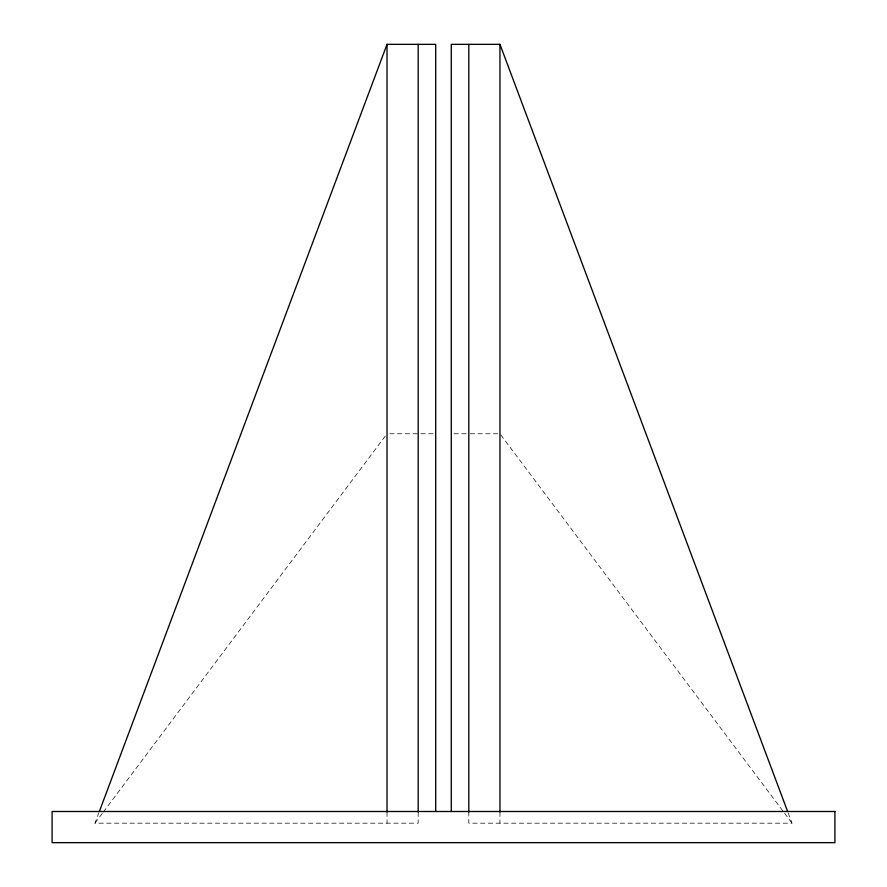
<?xml version="1.0" encoding="UTF-8"?>
<svg xmlns="http://www.w3.org/2000/svg" width="887" height="887" viewBox="0 0 887 887"><rect width="100%" height="100%" fill="white"/><g stroke="black" fill="none" stroke-linecap="round" stroke-linejoin="round"><path stroke-width="0.67" stroke-dasharray="4.43 3.33" d="M418.187 812.093L418.187 823.18L94.976 823.18L98.856 812.814M94.976 823.18L102.437 813.224M103.269 812.115L386.2 434.874M389.737 433.765L418.198 433.765M420.881 433.765L435.705 433.765M453.978 433.765L466.13 433.765M470.165 433.765L499.98 433.765M788.133 812.814L792.024 823.18L468.802 823.18L468.813 812.093M500.789 434.874L783.731 812.115M784.551 813.224L792.024 823.18M499.958 812.093L499.958 823.18M387.031 812.093L387.031 823.18"/><path stroke-width="1.33" d="M99.344 811.516L387.031 44.35L435.705 44.35L435.705 811.494M787.645 811.516L499.958 44.35L451.283 44.35L451.283 811.494M499.958 44.35L499.958 812.093M468.813 44.35L468.813 812.093M418.187 44.35L418.187 812.093M387.031 44.35L387.031 812.093M834.911 811.494L52.089 811.494L52.089 842.65L834.911 842.65L834.911 811.494"/></g></svg>
